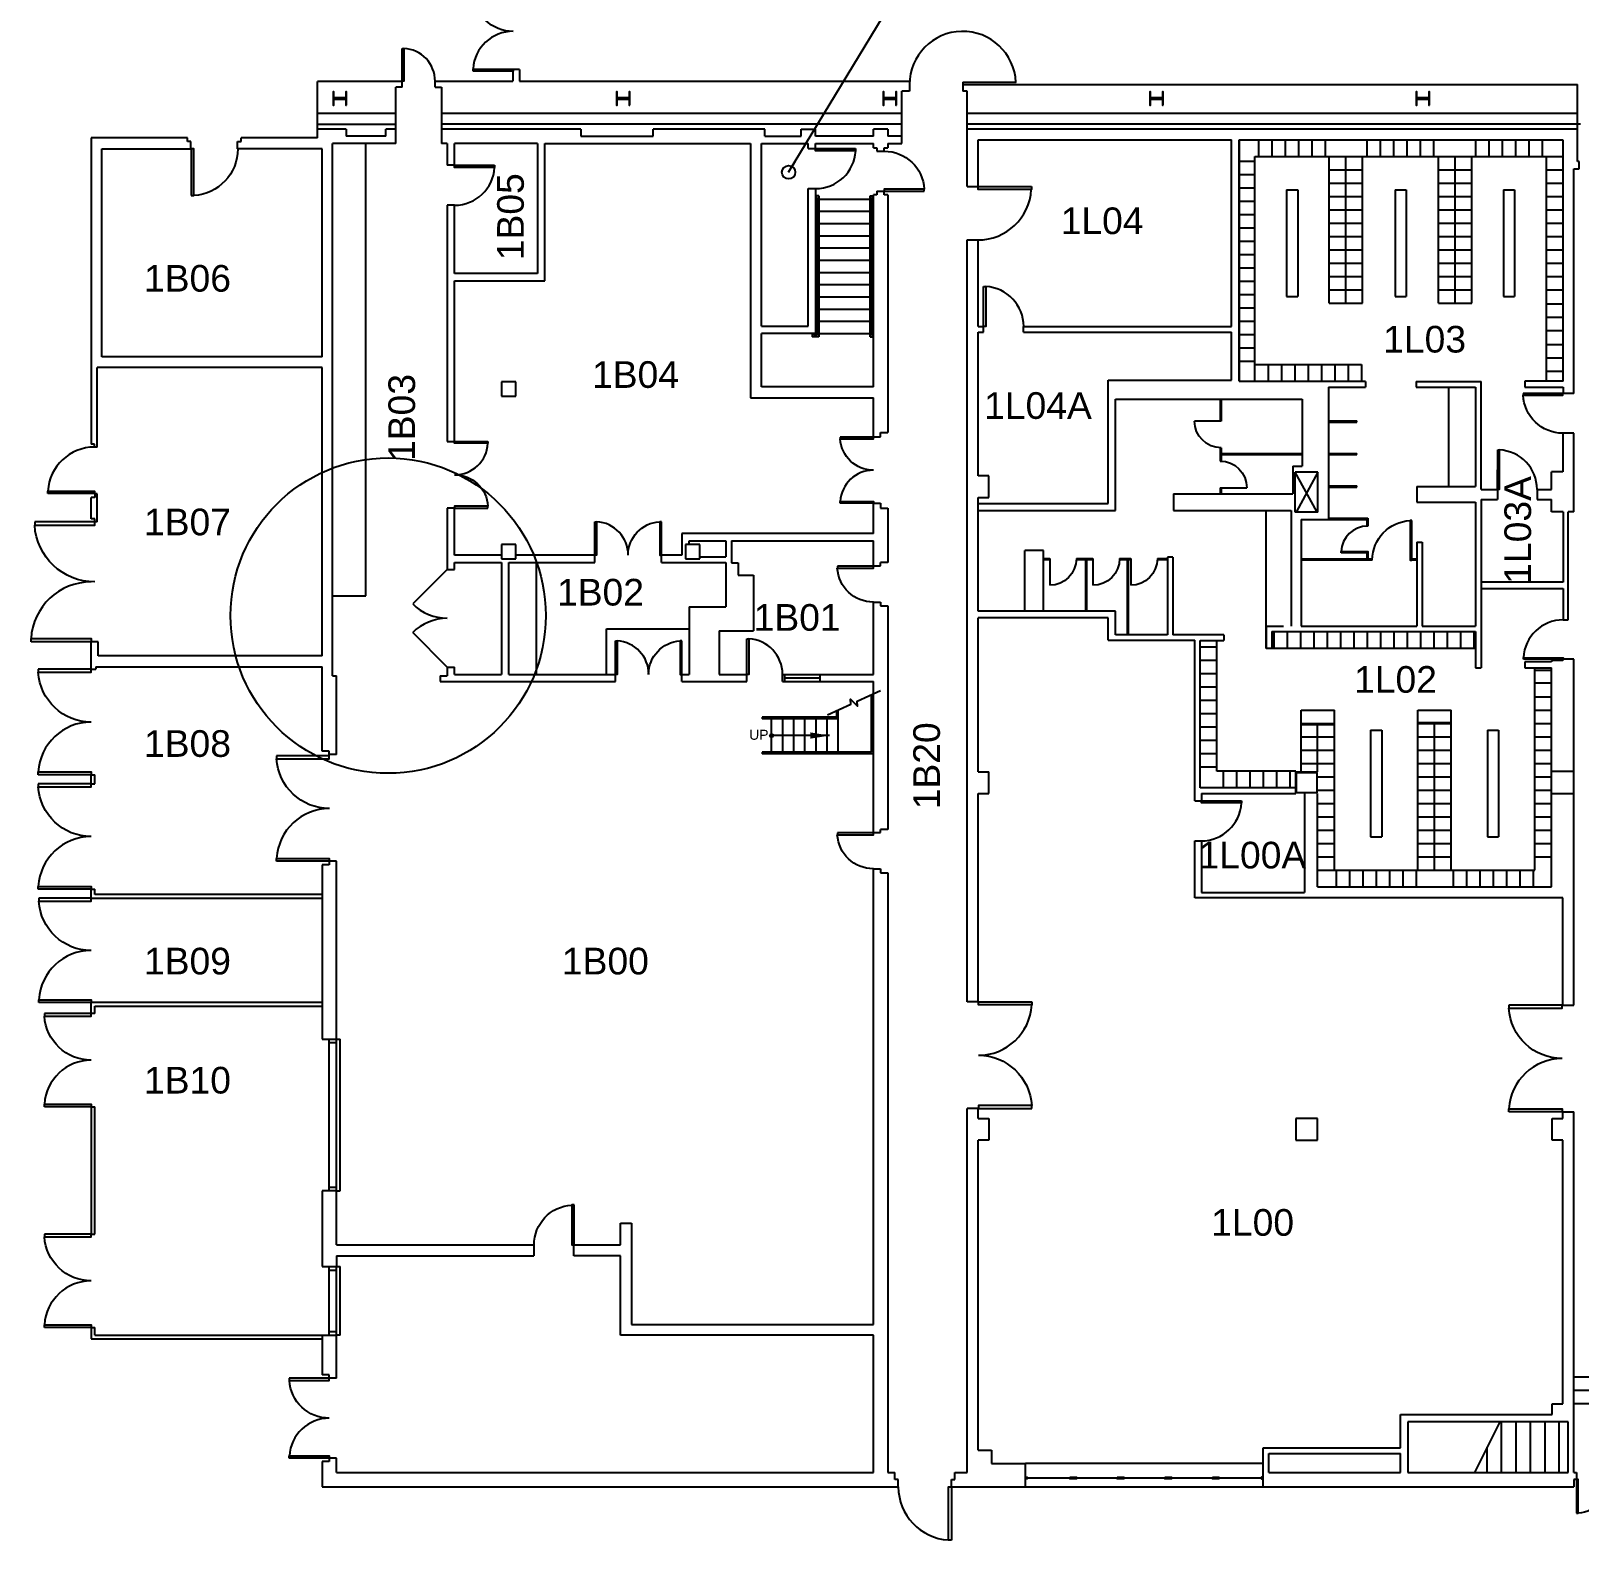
# Model space of a CAD drawing. Header units: inches. Extents: x 283 to 7662, y 1515 to 4754.
# Drawn here: x 283 to 1677, y 1515 to 2873 of the extents above; entities that cross this region are included whole.
import ezdxf

# ---------------------------------------------------------------- set-up
doc = ezdxf.new("R2010")
doc.units = ezdxf.units.IN
doc.header["$LTSCALE"] = 150
doc.header["$MEASUREMENT"] = 0
doc.layers.get('0').update_dxf_attribs({"linetype": 'CONTINUOUS'})
doc.layers.get('DEFPOINTS').update_dxf_attribs({"color": 31, "linetype": 'CONTINUOUS'})
for name, color, linetype in [('A-ANNO-TEXT', 4, 'CONTINUOUS'), ('A-ANNO-TEXT-STAIR', 4, 'CONTINUOUS'), ('A-COLS', 5, 'CONTINUOUS'), ('A-DOOR', 2, 'CONTINUOUS'), ('A-FLOR-CASE', 3, 'CONTINUOUS'), ('A-FLOR-HRAL', 1, 'CONTINUOUS'), ('A-FLOR-STRS', 2, 'CONTINUOUS'), ('A-FLOR-TPTN', 1, 'CONTINUOUS'), ('A-GLAZ', 2, 'CONTINUOUS'), ('A-GLAZ-SILL', 1, 'CONTINUOUS'), ('A-WALL-FULL', 6, 'CONTINUOUS')]:
    doc.layers.add(name, color=color, linetype=linetype)
doc.styles.add('ARIAL', font='arial.ttf')
doc.styles.add('AT', font='ARCHTITL.shx', dxfattribs={"width": 0.9})
doc.styles.get("Standard").update_dxf_attribs({"font": 'SIMPLEX.shx', "height": 9})
doc.dimstyles.new('DIM-96', dxfattribs={"dimscale": 96, "dimtxt": 0.18, "dimasz": 0.18, "dimexe": 0.18, "dimexo": 0.0625, "dimgap": 0.09, "dimtad": 0, "dimtih": 1, "dimtoh": 1, "dimdec": 4, "dimzin": 0, "dimdsep": 46, "dimlunit": 4, "dimtxsty": 'Standard', "dimcen": 0.09, "dimadec": 0, "dimazin": 0, "dimtfac": 1, "dimtdec": 4, "dimtofl": 0, "dimtmove": 2, "dimatfit": 3, "dimfxl": 1, "dimtolj": 1, "dimtzin": 0, "dimarcsym": 0})
doc.dimstyles.new('DIM1-4', dxfattribs={"dimscale": 48, "dimtxt": 0.09375, "dimasz": 0.125, "dimexe": 0.125, "dimexo": 0.09375, "dimgap": 0, "dimtad": 1, "dimdec": 6, "dimzin": 7, "dimdsep": 46, "dimlunit": 4, "dimtxsty": 'AT', "dimblk": 'TICK', "dimblk1": 'ARROW', "dimblk2": 'ARROW', "dimsah": 1, "dimcen": 2.25, "dimdle": 1.5, "dimadec": 0, "dimazin": 0, "dimtfac": 1, "dimtdec": 6, "dimtix": 1, "dimtofl": 0, "dimtmove": 2, "dimatfit": 3, "dimldrblk": 'ARROW', "dimfxl": 1, "dimtolj": 1, "dimtzin": 3, "dimarcsym": 0})

# ---------------------------------------------------------------- blocks, each defined once
blk = doc.blocks.new('dr-48')
blk.add_lwpolyline([(0, 48), (2.7, 48), (2.7, 0), (0, 0)], close=True)
blk.add_arc((-0.1, -0.1), 48.1, 0.0689, 86.658)
blk = doc.blocks.new('dr-54')
blk.add_lwpolyline([(0, 54), (3, 54), (3, 0), (0, 0)], close=True)
blk.add_arc((-0.2, -0.1), 54.2, 0.0689, 86.658)
blk = doc.blocks.new('dr-30')
blk.add_lwpolyline([(0, 30.1), (1.6, 30.1), (1.6, 0), (0, 0)], close=True)
blk.add_arc((-0.1, 0), 30.2, 0.0689, 86.658)
blk = doc.blocks.new('dr-32')
blk.add_lwpolyline([(0, 32), (1.8, 32), (1.8, 0), (0, 0)], close=True)
blk.add_arc((-0.1, 0), 32.1, 0.0689, 86.658)
blk = doc.blocks.new('dr-36')
blk.add_lwpolyline([(0, 36.1), (2, 36.1), (2, 0), (0, 0)], close=True)
blk.add_arc((-0.1, 0), 36.2, 0.0689, 86.658)
blk = doc.blocks.new('48-dr')
blk.add_lwpolyline([(0, 48), (2, 48), (2, 0), (0, 0)], close=True)
blk.add_arc((-0.1, 0), 48.1, 0.0423, 87.521)
blk = doc.blocks.new('ARROW')
for p, q in [((0, 0), (-0.75, 0.13)), ((-0.75, 0.13), (-0.75, -0.13)), ((0, 0), (-0.75, 0.06)), ((0, 0), (-1.28, 0)), ((0, 0), (-0.75, -0.13)), ((0, 0), (-0.75, -0.06))]:
    blk.add_line(p, q)
blk = doc.blocks.new('TICK')
for p, q in [((0.99, 0), (-0.99, 0)), ((-0.22, -0.22), (0.22, 0.22))]:
    blk.add_line(p, q)

msp = doc.modelspace()

# ---------------------------------------------------------------- linework, layer by layer
at = {"layer": 'A-ANNO-TEXT'}
msp.add_lwpolyline([(1000.5, 2257.7), (1021.6, 2267.5), (1021.2, 2271.9), (1027.4, 2265.6), (1027.1, 2270), (1048.2, 2279.7)], dxfattribs=at)
msp.add_circle((950.2, 2239.2), 1.5, dxfattribs=at)
at = {"layer": 'A-COLS'}
for p, q in [((720, 2557.5), (707, 2557.5)), ((707, 2557.5), (707, 2544.5)), ((720, 2544.5), (720, 2557.5)), ((707, 2544.5), (720, 2544.5)), ((707, 2411.2), (707, 2398.2)), ((720, 2411.2), (707, 2411.2)), ((720, 2398.2), (720, 2411.2)), ((885.7, 2411.2), (872.7, 2411.2)), ((872.7, 2411.2), (872.7, 2398.2)), ((885.7, 2398.2), (885.7, 2411.2)), ((707, 2398.2), (720, 2398.2)), ((872.7, 2398.2), (885.7, 2398.2)), ((1422.2, 2187), (1422.2, 2206.5)), ((1422.2, 2206.5), (1441.7, 2206.5)), ((1422.7, 2187.5), (1422.7, 2206)), ((1422.7, 2206), (1441.2, 2206)), ((1441.2, 2187.5), (1441.2, 2206)), ((1441.2, 2187.5), (1422.7, 2187.5)), ((1441.5, 1894.5), (1422, 1894.5)), ((1422, 1894.5), (1422, 1875)), ((1441.5, 1875), (1441.5, 1894.5)), ((1422, 1875), (1441.5, 1875))]:
    msp.add_line(p, q, dxfattribs=at)
for points in [[(567.5, 2806.5), (567.5, 2818.5), (566.9, 2818.5), (566.9, 2813.4, -0.414214), (566.6, 2813.1), (556.4, 2813.1, -0.414214), (556.1, 2813.4), (556.1, 2818.5), (555.5, 2818.5), (555.5, 2806.5), (556.1, 2806.5), (556.1, 2811.6, -0.414214), (556.4, 2811.9), (566.6, 2811.9, -0.414214), (566.9, 2811.6), (566.9, 2806.5)], [(822.5, 2806.5), (822.5, 2818.5), (821.9, 2818.5), (821.9, 2813.4, -0.414214), (821.6, 2813.1), (811.4, 2813.1, -0.414214), (811.1, 2813.4), (811.1, 2818.5), (810.5, 2818.5), (810.5, 2806.5), (811.1, 2806.5), (811.1, 2811.6, -0.414214), (811.4, 2811.9), (821.6, 2811.9, -0.414214), (821.9, 2811.6), (821.9, 2806.5)], [(1062.5, 2806.5), (1062.5, 2818.5), (1061.9, 2818.5), (1061.9, 2813.4, -0.414214), (1061.6, 2813.1), (1051.4, 2813.1, -0.414214), (1051.1, 2813.4), (1051.1, 2818.5), (1050.5, 2818.5), (1050.5, 2806.5), (1051.1, 2806.5), (1051.1, 2811.6, -0.414214), (1051.4, 2811.9), (1061.6, 2811.9, -0.414214), (1061.9, 2811.6), (1061.9, 2806.5)], [(1302.5, 2806.5), (1302.5, 2818.5), (1301.9, 2818.5), (1301.9, 2813.4, -0.414214), (1301.6, 2813.1), (1291.4, 2813.1, -0.414214), (1291.1, 2813.4), (1291.1, 2818.5), (1290.5, 2818.5), (1290.5, 2806.5), (1291.1, 2806.5), (1291.1, 2811.6, -0.414214), (1291.4, 2811.9), (1301.6, 2811.9, -0.414214), (1301.9, 2811.6), (1301.9, 2806.5)], [(1542.5, 2806.5), (1542.5, 2818.5), (1541.9, 2818.5), (1541.9, 2813.4, -0.414214), (1541.6, 2813.1), (1531.4, 2813.1, -0.414214), (1531.1, 2813.4), (1531.1, 2818.5), (1530.5, 2818.5), (1530.5, 2806.5), (1531.1, 2806.5), (1531.1, 2811.6, -0.414214), (1531.4, 2811.9), (1541.6, 2811.9, -0.414214), (1541.9, 2811.6), (1541.9, 2806.5)]]:
    msp.add_lwpolyline(points, format="xyb", close=True, dxfattribs=at)
at = {"layer": 'A-DOOR'}
for p, q in [((1122.4, 2827.1), (1170.2, 2827.1)), ((658.2, 2388.7), (627.1, 2357.6)), ((658.2, 2300.8), (627.1, 2331.9))]:
    msp.add_line(p, q, dxfattribs=at)
for centre, radius, start, end in [((1122.2, 2825.1), 47.9, 2.3891, 180), ((658.2, 2388.9), 44.1, 225.1663, 270.0689), ((658.2, 2300.6), 44.1, 89.9311, 134.8337)]:
    msp.add_arc(centre, radius, start, end, dxfattribs=at)
at = {"layer": 'A-FLOR-CASE'}
for p, q in [((1371.1, 2775.3), (1371.1, 2558)), ((1371.1, 2775.3), (1662.5, 2775.2)), ((1388.8, 2760.2), (1388.8, 2775.2)), ((1400.8, 2760.2), (1400.8, 2775.2)), ((1412.8, 2760.2), (1412.8, 2775.2)), ((1424.8, 2760.2), (1424.8, 2775.2)), ((1436.8, 2760.2), (1436.8, 2775.2)), ((1448.8, 2760.2), (1448.8, 2775.2)), ((1486.4, 2760.2), (1486.4, 2775.2)), ((1498.4, 2760.2), (1498.4, 2775.2)), ((1510.4, 2760.2), (1510.4, 2775.2)), ((1522.4, 2760.2), (1522.4, 2775.2)), ((1534.4, 2760.2), (1534.4, 2775.2)), ((1546.4, 2760.2), (1546.4, 2775.2)), ((1584, 2760.2), (1584, 2775.2)), ((1596, 2760.2), (1596, 2775.2)), ((1608, 2760.2), (1608, 2775.2)), ((1620, 2760.2), (1620, 2775.2)), ((1632, 2760.2), (1632, 2775.2)), ((1644, 2760.2), (1644, 2775.2)), ((1662.5, 2775.2), (1662.5, 2558.1)), ((585, 2364.8), (585, 2772)), ((1385.2, 2558), (1385.2, 2760.2)), ((1385.2, 2760.2), (1662.5, 2760.2)), ((1452.2, 2628.2), (1452.2, 2760.2)), ((1467.2, 2628.2), (1467.2, 2760.2)), ((1482.2, 2628.2), (1482.2, 2760.2)), ((1550.5, 2628.2), (1550.5, 2760.2)), ((1565.5, 2628.2), (1565.5, 2760.2)), ((1580.5, 2628.2), (1580.5, 2760.2)), ((1647.5, 2760.2), (1647.5, 2558.3)), ((1371.1, 2756), (1385.2, 2756)), ((1452.2, 2748.2), (1482.2, 2748.2)), ((1550.5, 2748.2), (1580.5, 2748.2)), ((1647.5, 2748.2), (1662.5, 2748.2)), ((1371.1, 2744), (1385.2, 2744)), ((1371.1, 2732), (1385.2, 2732)), ((1452.2, 2736.2), (1482.2, 2736.2)), ((1550.5, 2736.2), (1580.5, 2736.2)), ((1647.5, 2736.2), (1662.5, 2736.2)), ((1371.1, 2720), (1385.2, 2720)), ((1452.2, 2724.2), (1482.2, 2724.2)), ((1550.5, 2724.2), (1580.5, 2724.2)), ((1647.5, 2724.2), (1662.5, 2724.2)), ((1371.1, 2708), (1385.2, 2708)), ((1452.2, 2712.2), (1482.2, 2712.2)), ((1550.5, 2712.2), (1580.5, 2712.2)), ((1647.5, 2712.2), (1662.5, 2712.2)), ((1371.1, 2696), (1385.2, 2696)), ((1452.2, 2700.2), (1482.2, 2700.2)), ((1550.5, 2700.2), (1580.5, 2700.2)), ((1647.5, 2700.2), (1662.5, 2700.2)), ((1371.1, 2684), (1385.2, 2684)), ((1452.2, 2688.2), (1482.2, 2688.2)), ((1452.2, 2676.2), (1482.2, 2676.2)), ((1550.5, 2688.2), (1580.5, 2688.2)), ((1550.5, 2676.2), (1580.5, 2676.2)), ((1647.5, 2688.2), (1662.5, 2688.2)), ((1647.5, 2676.2), (1662.5, 2676.2)), ((1371.1, 2672), (1385.2, 2672)), ((1452.2, 2664.2), (1482.2, 2664.2)), ((1550.5, 2664.2), (1580.5, 2664.2)), ((1647.5, 2664.2), (1662.5, 2664.2)), ((1371.1, 2660), (1385.2, 2660)), ((1371.1, 2648), (1385.2, 2648)), ((1452.2, 2652.2), (1482.2, 2652.2)), ((1550.5, 2652.2), (1580.5, 2652.2)), ((1647.5, 2652.2), (1662.5, 2652.2)), ((1371.1, 2636), (1385.2, 2636)), ((1452.2, 2640.2), (1482.2, 2640.2)), ((1550.5, 2640.2), (1580.5, 2640.2)), ((1647.5, 2640.2), (1662.5, 2640.2)), ((1371.1, 2624), (1385.2, 2624)), ((1452.2, 2628.2), (1482.2, 2628.2)), ((1550.5, 2628.2), (1580.5, 2628.2)), ((1647.5, 2627.8), (1662.5, 2627.8)), ((1371.1, 2612), (1385.2, 2612)), ((1647.5, 2615.8), (1662.5, 2615.8)), ((1371.1, 2600), (1385.2, 2600)), ((1647.5, 2603.8), (1662.5, 2603.8)), ((1371.1, 2588), (1385.2, 2588)), ((1647.5, 2591.2), (1662.5, 2591.2)), ((1647.5, 2579.2), (1662.5, 2579.2)), ((1371.1, 2576), (1385.2, 2576)), ((1385.2, 2573), (1481.2, 2573)), ((1397.2, 2573), (1397.2, 2558)), ((1409.2, 2573), (1409.2, 2558)), ((1421.2, 2573), (1421.2, 2558)), ((1433.2, 2573), (1433.2, 2558)), ((1445.2, 2573), (1445.2, 2558)), ((1457.2, 2573), (1457.2, 2558)), ((1469.2, 2573), (1469.2, 2558)), ((1481.2, 2573), (1481.2, 2558)), ((1647.5, 2567.2), (1662.5, 2567.2)), ((1371.1, 2558), (1481.2, 2558)), ((1559.9, 2463.2), (1559.9, 2552.6)), ((1662.5, 2558.1), (1647.5, 2558.1)), ((738.5, 2294.2), (738.5, 2395)), ((555, 2364.8), (585, 2364.8)), ((1402.6, 2317.7), (1402.6, 2332.7)), ((1414.6, 2317.7), (1414.6, 2332.7)), ((1426.6, 2317.7), (1426.6, 2332.7)), ((1438.6, 2317.7), (1438.6, 2332.7)), ((1450.6, 2317.7), (1450.6, 2332.7)), ((1462.6, 2317.7), (1462.6, 2332.7)), ((1474.6, 2317.7), (1474.6, 2332.7)), ((1486.6, 2317.7), (1486.6, 2332.7)), ((1498.6, 2317.7), (1498.6, 2332.7)), ((1510.6, 2317.7), (1510.6, 2332.7)), ((1522.6, 2317.7), (1522.6, 2332.7)), ((1534.6, 2317.7), (1534.6, 2332.7)), ((1546.6, 2317.7), (1546.6, 2332.7)), ((1558.6, 2317.7), (1558.6, 2332.7)), ((1570.6, 2317.7), (1570.6, 2332.7)), ((1582.6, 2317.7), (1582.6, 2332.7)), ((1336, 2319), (1351, 2319)), ((1351, 2207), (1351, 2324.8)), ((1400.4, 2317.7), (1583.9, 2317.7)), ((1336, 2307), (1351, 2307)), ((1637.2, 2118), (1637.2, 2300.1)), ((1336, 2295), (1351, 2295)), ((1637.2, 2298), (1652.2, 2298)), ((1637.2, 2286.5), (1652.2, 2286.5)), ((1336, 2283), (1351, 2283)), ((1637.2, 2274), (1652.2, 2274)), ((1336, 2271), (1351, 2271)), ((1336, 2259), (1351, 2259)), ((1637.2, 2262), (1652.2, 2262)), ((1336, 2247), (1351, 2247)), ((1426.8, 2206.5), (1426.8, 2250)), ((1426.8, 2249), (1456.8, 2249)), ((1441.7, 2206.5), (1441.7, 2250)), ((1456.8, 2118), (1456.8, 2250)), ((1532, 2118), (1532, 2251)), ((1532, 2250), (1562, 2250)), ((1547, 2118), (1547, 2250)), ((1562, 2118), (1562, 2251)), ((1637.2, 2250), (1652.2, 2250)), ((1336, 2235), (1351, 2235)), ((1426.8, 2238), (1456.8, 2238)), ((1532, 2238), (1562, 2238)), ((1637.2, 2238), (1652.2, 2238)), ((1336, 2223), (1351, 2223)), ((1426.8, 2226), (1456.8, 2226)), ((1532, 2226), (1562, 2226)), ((1637.2, 2226), (1652.2, 2226)), ((1336, 2211), (1351, 2211)), ((1422.2, 2207), (1351, 2207)), ((1356.6, 2207), (1356.6, 2192)), ((1368.6, 2207), (1368.6, 2192)), ((1380.6, 2207), (1380.6, 2192)), ((1392.6, 2207), (1392.6, 2192)), ((1404.6, 2207), (1404.6, 2192)), ((1416.6, 2207), (1416.6, 2192)), ((1426.8, 2214), (1456.8, 2214)), ((1441.7, 2202), (1456.8, 2202)), ((1532, 2214), (1562, 2214)), ((1532, 2202), (1562, 2202)), ((1637.2, 2214), (1652.2, 2214)), ((1637.2, 2202), (1652.2, 2202)), ((1441.7, 2190), (1456.8, 2190)), ((1532, 2190), (1562, 2190)), ((1637.2, 2190), (1652.2, 2190)), ((1441.7, 2178), (1456.8, 2178)), ((1532, 2178), (1562, 2178)), ((1637.2, 2178), (1652.2, 2178)), ((1441.7, 2166), (1456.8, 2166)), ((1532, 2166), (1562, 2166)), ((1637.2, 2166), (1652.2, 2166)), ((1441.7, 2154), (1456.8, 2154)), ((1532, 2154), (1562, 2154)), ((1637.2, 2154), (1652.2, 2154)), ((1441.7, 2142), (1456.8, 2142)), ((1532, 2142), (1562, 2142)), ((1637.2, 2142), (1652.2, 2142)), ((1441.7, 2130), (1456.8, 2130)), ((1532, 2130), (1562, 2130)), ((1637.2, 2130), (1652.2, 2130)), ((1441.7, 2118), (1637.2, 2118)), ((1458.4, 2118), (1458.4, 2103)), ((1470.4, 2118), (1470.4, 2103)), ((1482.4, 2118), (1482.4, 2103)), ((1494.4, 2118), (1494.4, 2103)), ((1506.4, 2118), (1506.4, 2103)), ((1518.4, 2118), (1518.4, 2103)), ((1530.4, 2118), (1530.4, 2103)), ((1563.6, 2118), (1563.6, 2103)), ((1575.6, 2118), (1575.6, 2103)), ((1587.6, 2118), (1587.6, 2103)), ((1599.6, 2118), (1599.6, 2103)), ((1611.6, 2118), (1611.6, 2103)), ((1623.6, 2118), (1623.6, 2103)), ((1635.6, 2118), (1635.6, 2103))]:
    msp.add_line(p, q, dxfattribs=at)
at = {"layer": 'A-FLOR-HRAL'}
for p, q in [((1038.8, 2598), (1038.8, 2725)), ((1038.8, 2725), (1041.8, 2725)), ((1040.2, 2599.5), (1040.2, 2723.5)), ((1040.2, 2723.5), (1041.8, 2723.5)), ((1038.8, 2598), (1041.8, 2598)), ((1040.2, 2599.5), (1041.8, 2599.5)), ((1040.2, 2224.2), (1040.2, 2276.1)), ((1041.8, 2222.8), (1041.8, 2276.8)), ((1008.8, 2255.8), (1008.8, 2261.5)), ((1010.2, 2254.2), (1010.2, 2262.2)), ((1008.8, 2255.8), (941.8, 2255.8)), ((941.8, 2255.8), (941.8, 2254.2)), ((1010.2, 2254.2), (941.8, 2254.2)), ((1040.2, 2224.2), (941.8, 2224.2)), ((941.8, 2224.2), (941.8, 2222.8)), ((1041.8, 2222.8), (941.8, 2222.8))]:
    msp.add_line(p, q, dxfattribs=at)
at = {"layer": 'A-FLOR-STRS'}
for p, q in [((983.2, 2607.5), (983.2, 2731.5)), ((983.2, 2731.5), (989.7, 2731.5)), ((989.7, 2731.5), (989.7, 2601)), ((992.8, 2725), (989.7, 2725)), ((991.2, 2723.5), (989.7, 2723.5)), ((989.7, 2722), (991.2, 2722)), ((991.2, 2723.5), (991.2, 2599.5)), ((992.8, 2725), (992.8, 2598)), ((992.8, 2722), (1038.8, 2722)), ((1040.2, 2722), (1041.8, 2722)), ((989.7, 2711), (991.2, 2711)), ((992.8, 2711), (1038.8, 2711)), ((1040.2, 2711), (1041.8, 2711)), ((989.7, 2700), (991.2, 2700)), ((992.8, 2700), (1038.8, 2700)), ((1040.2, 2700), (1041.8, 2700)), ((989.7, 2689), (991.2, 2689)), ((989.7, 2678), (991.2, 2678)), ((992.8, 2689), (1038.8, 2689)), ((992.8, 2678), (1038.8, 2678)), ((1040.2, 2689), (1041.8, 2689)), ((1040.2, 2678), (1041.8, 2678)), ((989.7, 2667), (991.2, 2667)), ((992.8, 2667), (1038.8, 2667)), ((1040.2, 2667), (1041.8, 2667)), ((989.7, 2656), (991.2, 2656)), ((992.8, 2656), (1038.8, 2656)), ((1040.2, 2656), (1041.8, 2656)), ((989.7, 2645), (991.2, 2645)), ((989.7, 2634), (991.2, 2634)), ((992.8, 2645), (1038.8, 2645)), ((992.8, 2634), (1038.8, 2634)), ((1040.2, 2645), (1041.8, 2645)), ((1040.2, 2634), (1041.8, 2634)), ((989.7, 2623), (991.2, 2623)), ((992.8, 2623), (1038.8, 2623)), ((1040.2, 2623), (1041.8, 2623)), ((941, 2607.5), (983.2, 2607.5)), ((989.7, 2612), (991.2, 2612)), ((992.8, 2612), (1038.8, 2612)), ((1040.2, 2612), (1041.8, 2612)), ((989.7, 2601), (941, 2601)), ((986.8, 2601), (986.8, 2598)), ((992.8, 2598), (986.8, 2598)), ((988.2, 2601), (988.2, 2599.5)), ((991.2, 2599.5), (988.2, 2599.5)), ((989.7, 2601), (991.2, 2601)), ((992.8, 2601), (1038.8, 2601)), ((1040.2, 2601), (1041.8, 2601)), ((801.5, 2335.2), (876, 2335.2)), ((801.5, 2294.2), (801.5, 2335.2)), ((950.2, 2224.2), (950.2, 2254.2)), ((960.2, 2224.2), (960.2, 2254.2)), ((970.2, 2224.2), (970.2, 2254.2)), ((980.2, 2224.2), (980.2, 2254.2)), ((990.2, 2224.2), (990.2, 2254.2)), ((1000.2, 2224.2), (1000.2, 2254.2)), ((1010.2, 2224.2), (1010.2, 2254.2)), ((1672.2, 1662), (1744.2, 1662)), ((1672.2, 1650), (1744.2, 1650)), ((1672.2, 1638), (1744.2, 1638)), ((1605.6, 1621.5), (1582.9, 1576)), ((1607.2, 1576), (1607.2, 1621.5)), ((1620.2, 1621.5), (1620.2, 1576)), ((1633.2, 1576), (1633.2, 1621.5)), ((1646.2, 1621.5), (1646.2, 1576)), ((1659.2, 1576), (1659.2, 1621.5)), ((1594.2, 1576), (1594.2, 1598.8))]:
    msp.add_line(p, q, dxfattribs=at)
at = {"layer": 'A-FLOR-TPTN'}
for p, q in [((1353.9, 2541.8), (1353.9, 2522.2)), ((1354.9, 2541.8), (1354.9, 2522.2)), ((1354.9, 2522.2), (1330.9, 2522.2)), ((1451.4, 2522.3), (1476.9, 2522.3)), ((1451.4, 2521.3), (1476.9, 2521.3)), ((1476.9, 2521.3), (1476.9, 2522.3)), ((1353.9, 2498.2), (1353.9, 2486.2)), ((1354.9, 2498.2), (1354.9, 2492.7)), ((1427.7, 2492.7), (1354.9, 2492.7)), ((1427.7, 2491.7), (1354.9, 2491.7)), ((1354.9, 2491.7), (1354.9, 2486.2)), ((1451.4, 2493.1), (1476.9, 2493.1)), ((1451.4, 2492.1), (1476.9, 2492.1)), ((1476.9, 2492.1), (1476.9, 2493.1)), ((1311.9, 2456.7), (1419.4, 2456.7)), ((1311.9, 2456.7), (1311.9, 2441.7)), ((1353.9, 2462.2), (1353.9, 2456.7)), ((1353.9, 2462.2), (1377.9, 2462.2)), ((1354.9, 2462.2), (1354.9, 2456.7)), ((1451.4, 2463.8), (1476.9, 2463.8)), ((1451.4, 2462.8), (1476.9, 2462.8)), ((1476.9, 2462.8), (1476.9, 2463.8)), ((1311.9, 2441.7), (1417.9, 2441.7)), ((1395.4, 2317.6), (1395.4, 2441.7)), ((1451.4, 2434.7), (1486.9, 2434.7)), ((1451.4, 2433.7), (1485.9, 2433.7)), ((1485.9, 2433.7), (1485.9, 2427.7)), ((1486.9, 2434.7), (1486.9, 2427.7)), ((1178, 2351), (1178, 2405.8)), ((1195, 2405.8), (1178, 2405.8)), ((1195, 2351), (1195, 2405.8)), ((1195, 2398.5), (1200.5, 2398.5)), ((1195, 2397.5), (1200.5, 2397.5)), ((1200.5, 2398.5), (1200.5, 2374.5)), ((1224.5, 2398.5), (1239.4, 2398.5)), ((1224.5, 2397.5), (1232.9, 2397.5)), ((1232.9, 2351), (1232.9, 2397.5)), ((1233.9, 2351), (1233.9, 2397.5)), ((1233.9, 2397.5), (1239.4, 2397.5)), ((1239.4, 2398.5), (1239.4, 2374.5)), ((1263.4, 2398.5), (1273.4, 2398.5)), ((1263.4, 2397.5), (1270.4, 2397.5)), ((1270.4, 2329.8), (1270.4, 2397.5)), ((1271.4, 2329.8), (1271.4, 2397.5)), ((1271.4, 2397.5), (1273.4, 2397.5)), ((1273.4, 2398.5), (1273.4, 2374.5)), ((1297.4, 2398.5), (1306.4, 2398.5)), ((1297.4, 2397.5), (1306.4, 2397.5)), ((1426.9, 2398.2), (1490.9, 2398.2)), ((1426.9, 2397.2), (1490.9, 2397.2)), ((1485.9, 2403.7), (1485.9, 2398.2)), ((1486.9, 2403.7), (1486.9, 2398.2)), ((1526.4, 2398.2), (1530.9, 2398.2)), ((1526.4, 2397.2), (1530.9, 2397.2))]:
    msp.add_line(p, q, dxfattribs=at)
at = {"layer": 'A-FLOR-TPTN', "extrusion": (0, 0, -1)}
for centre, major_axis in [((1354.9, 2522.2), (-17, -17)), ((1353.9, 2462.2), (17, 17)), ((1200.5, 2398.5), (17, -17)), ((1239.4, 2398.5), (17, -17)), ((1273.4, 2398.5), (17, -17))]:
    msp.add_ellipse(centre, major_axis=major_axis, ratio=1, start_param=5.497787, end_param=7.068583, dxfattribs=at)
at = {"layer": 'A-GLAZ'}
for p, q in [((962, 2291), (994, 2291)), ((1180.2, 1571), (1218.5, 1571)), ((1224.5, 1571), (1261.3, 1571)), ((1267.3, 1571), (1304.1, 1571)), ((1310.1, 1571), (1346.9, 1571)), ((1352.9, 1571), (1391.2, 1571))]:
    msp.add_line(p, q, dxfattribs=at)
for points in [[(1178.7, 1571.8), (1180.2, 1571.8), (1180.2, 1570.3), (1178.7, 1570.3)], [(1218.5, 1571.8), (1224.5, 1571.8), (1224.5, 1570.3), (1218.5, 1570.3)], [(1261.3, 1571.8), (1267.3, 1571.8), (1267.3, 1570.3), (1261.3, 1570.3)], [(1304.1, 1571.8), (1310.1, 1571.8), (1310.1, 1570.3), (1304.1, 1570.3)], [(1346.9, 1571.8), (1352.9, 1571.8), (1352.9, 1570.3), (1346.9, 1570.3)], [(1392.7, 1571.8), (1391.2, 1571.8), (1391.2, 1570.3), (1392.7, 1570.3)]]:
    msp.add_lwpolyline(points, close=True, dxfattribs=at)
at = {"layer": 'A-GLAZ-SILL'}
for p, q in [((962, 2294.2), (994, 2294.2)), ((962, 2287.8), (994, 2287.8)), ((552, 1829.5), (552, 1966)), ((558.5, 1829.5), (558.5, 1966)), ((561.8, 1829.5), (561.8, 1966)), ((552, 1962.8), (558.5, 1962.8)), ((552, 1832.8), (558.5, 1832.8)), ((558.5, 1829.5), (561.8, 1829.5)), ((552, 1699.5), (552, 1761.2)), ((552, 1758), (558.5, 1758)), ((558.5, 1699.5), (558.5, 1761.2)), ((558.5, 1761.2), (561.8, 1761.2)), ((561.8, 1699.5), (561.8, 1761.2)), ((552, 1702.8), (558.5, 1702.8)), ((561.8, 1699.5), (558.5, 1699.5)), ((1392.7, 1584), (1178.7, 1584)), ((1178.7, 1563), (1392.7, 1563))]:
    msp.add_line(p, q, dxfattribs=at)
at = {"layer": 'A-WALL-FULL'}
for p, q in [((723.1, 2838.7), (717.1, 2838.7)), ((717.2, 2838.7), (717.2, 2828)), ((723.2, 2838.7), (723.2, 2828)), ((541.5, 2828), (617.6, 2828)), ((541.5, 2777), (541.5, 2827.9)), ((611.8, 2772), (611.8, 2822.7)), ((617.6, 2822.7), (611.8, 2822.7)), ((617.6, 2822.7), (617.6, 2828.4)), ((647.2, 2828), (717.2, 2828)), ((647.2, 2822.7), (647.2, 2828)), ((647.2, 2822.7), (653, 2822.7)), ((653, 2822.7), (653, 2772)), ((723.2, 2828), (1074.3, 2828)), ((1067.5, 2772), (1067.5, 2819.1)), ((1074.3, 2819.1), (1067.5, 2819.1)), ((1074.3, 2825.1), (1074.3, 2819.1)), ((1122.4, 2827.1), (1122.4, 2819.1)), ((1122.4, 2825), (1675.5, 2825)), ((1126.2, 2819.1), (1122.4, 2819.1)), ((1126.2, 2733.2), (1126.2, 2819.1)), ((1675.5, 2755.8), (1675.5, 2825)), ((611.8, 2799), (541.5, 2799)), ((541.5, 2789.5), (611.8, 2789.5)), ((1067.5, 2799), (653, 2799)), ((1067.5, 2789.5), (653, 2789.5)), ((1678.3, 2789.5), (1126.2, 2789.5)), ((1675.5, 2799), (1126.2, 2799)), ((337.5, 2777), (337.5, 2501.5)), ((424.3, 2777), (337.5, 2777)), ((424.3, 2773.8), (424.3, 2777)), ((427.5, 2773.8), (424.3, 2773.8)), ((427.5, 2767.3), (427.5, 2773.8)), ((469.5, 2767.3), (469.5, 2773.8)), ((469.5, 2773.8), (472.8, 2773.8)), ((472.8, 2773.8), (472.8, 2777)), ((541.5, 2777), (472.8, 2777)), ((567.2, 2785), (541.5, 2785)), ((567.2, 2785), (567.2, 2778.5)), ((603, 2778.5), (567.2, 2778.5)), ((611.8, 2785), (603, 2785)), ((603, 2778.5), (603, 2785)), ((778.5, 2785), (653, 2785)), ((778.5, 2785), (778.5, 2778.5)), ((778.5, 2778.5), (843.5, 2778.5)), ((944.2, 2785), (843.5, 2785)), ((843.5, 2778.5), (843.5, 2785)), ((944.2, 2778.5), (944.2, 2785)), ((944.2, 2778.5), (976.8, 2778.5)), ((976.8, 2778.5), (976.8, 2785)), ((976.8, 2785), (989.7, 2785)), ((989.7, 2778.5), (989.7, 2785)), ((1041.8, 2778.5), (989.7, 2778.5)), ((1054.8, 2785), (1041.8, 2785)), ((1041.8, 2778.5), (1041.8, 2785)), ((1054.8, 2785), (1054.8, 2778.5)), ((1067.5, 2778.5), (1054.8, 2778.5)), ((1675.5, 2785), (1126.2, 2785)), ((1136, 2775.2), (1364.2, 2775.2)), ((1136, 2733.2), (1136, 2775.2)), ((1364.2, 2607.2), (1364.2, 2775.2)), ((1371.1, 2558), (1371.1, 2775.3)), ((1371.1, 2775.2), (1662.5, 2775.2)), ((1662.7, 2558.1), (1662.7, 2775.2)), ((347.3, 2767.3), (427.5, 2767.3)), ((347.3, 2580.1), (347.3, 2767.3)), ((545.5, 2767.3), (469.5, 2767.3)), ((545.5, 2580.1), (545.5, 2767.3)), ((611.8, 2772), (555, 2772)), ((555, 2292.8), (555, 2772)), ((658.2, 2772), (653, 2772)), ((658.2, 2772), (658.2, 2752.5)), ((664.7, 2752.5), (664.7, 2772)), ((739.5, 2772), (664.7, 2772)), ((739.5, 2772), (739.5, 2655)), ((746, 2772), (931.2, 2772)), ((746, 2648.5), (746, 2772)), ((931.2, 2772), (931.2, 2543.2)), ((941, 2772), (983.2, 2772)), ((941, 2607.5), (941, 2772)), ((983.2, 2767.5), (983.2, 2772)), ((983.2, 2767.5), (989.7, 2767.5)), ((989.7, 2772), (1041.8, 2772)), ((989.7, 2767.5), (989.7, 2772)), ((1041.8, 2768.2), (1041.8, 2772)), ((1041.8, 2768.2), (1045, 2768.2)), ((1045, 2768.2), (1045, 2765)), ((1045, 2765), (1051.5, 2765)), ((1051.5, 2765), (1051.5, 2768.2)), ((1051.5, 2768.2), (1054.8, 2768.2)), ((1054.8, 2772), (1054.8, 2768.2)), ((1054.8, 2772), (1067.5, 2772)), ((664.7, 2752.5), (658.2, 2752.5)), ((1672.2, 2749.2), (1677, 2749.2)), ((1672.2, 2547.1), (1672.2, 2749.2)), ((1677, 2755.8), (1675.5, 2755.8)), ((1677, 2749.2), (1677, 2755.8)), ((1126.2, 2733.2), (1136, 2733.2)), ((1045, 2725.8), (1041.8, 2725.8)), ((1041.8, 2553), (1041.8, 2725.8)), ((1045, 2729), (1045, 2725.8)), ((1045, 2729), (1051.5, 2729)), ((1051.5, 2725.8), (1051.5, 2729)), ((1054.8, 2725.8), (1051.5, 2725.8)), ((1054.8, 2725.8), (1054.8, 2512)), ((1413.8, 2730.2), (1423.8, 2730.2)), ((1413.8, 2730.2), (1413.8, 2634.2)), ((1423.8, 2730.2), (1423.8, 2634.2)), ((1511.4, 2730.2), (1511.4, 2634.2)), ((1511.4, 2730.2), (1521.4, 2730.2)), ((1521.4, 2730.2), (1521.4, 2634.2)), ((1609, 2730.2), (1619, 2730.2)), ((1609, 2730.2), (1609, 2634.2)), ((1619, 2730.2), (1619, 2634.2)), ((664.7, 2716.5), (658.2, 2716.5)), ((658.2, 2716.5), (658.2, 2503.9)), ((664.7, 2655), (664.7, 2716.5)), ((1126.2, 1999.4), (1126.2, 2685.2)), ((1126.2, 2685.2), (1136, 2685.2)), ((1136, 2607.2), (1136, 2685.2)), ((739.5, 2655), (664.7, 2655)), ((664.7, 2648.5), (746, 2648.5)), ((664.7, 2503.9), (664.7, 2648.5)), ((1413.8, 2634.2), (1423.8, 2634.2)), ((1511.4, 2634.2), (1521.4, 2634.2)), ((1609, 2634.2), (1619, 2634.2)), ((1136, 2607.2), (1141, 2607.2)), ((1141, 2602.2), (1141, 2607.2)), ((1177, 2602.2), (1177, 2607.2)), ((1177, 2607.2), (1364.2, 2607.2)), ((941, 2553), (941, 2601)), ((1136, 2473), (1136, 2602.2)), ((1136, 2602.2), (1141, 2602.2)), ((1177, 2602.2), (1364.2, 2602.2)), ((1364.2, 2559), (1364.2, 2602.2)), ((545.5, 2580.1), (347.3, 2580.1)), ((343, 2498.7), (343, 2570.3)), ((545.5, 2570.3), (343, 2570.3)), ((545.5, 2310.8), (545.5, 2570.3)), ((1041.8, 2553), (941, 2553)), ((1253.1, 2559), (1364.2, 2559)), ((1253.1, 2448.1), (1253.1, 2559)), ((1371.1, 2558), (1484.8, 2558)), ((1451.4, 2552.8), (1484.9, 2552.8)), ((1451.4, 2552.8), (1451.4, 2433.7)), ((1484.9, 2557.8), (1484.9, 2552.8)), ((1530.4, 2557.8), (1588.9, 2557.8)), ((1530.4, 2557.8), (1530.4, 2552.8)), ((1530.4, 2552.8), (1583.9, 2552.8)), ((1583.9, 2552.8), (1583.9, 2463.2)), ((1588.9, 2460.6), (1588.9, 2557.8)), ((1662.7, 2558.1), (1628.2, 2558.1)), ((1628.2, 2558.1), (1628.2, 2552.6)), ((1628.2, 2552.6), (1662.7, 2552.6)), ((1662.7, 2552.6), (1662.7, 2547.1)), ((931.2, 2543.2), (1041.8, 2543.2)), ((1041.8, 2507.9), (1041.8, 2543.2)), ((1259.6, 2541.8), (1427.7, 2541.8)), ((1259.6, 2441.7), (1259.6, 2541.8)), ((1427.7, 2541.8), (1427.7, 2481.7)), ((1672.2, 2547.1), (1662.7, 2547.1)), ((1048.2, 2512), (1054.8, 2512)), ((1048.2, 2507.9), (1048.2, 2512)), ((1672.4, 2511.3), (1662.5, 2511.3)), ((1662.5, 2511.3), (1662.5, 2476.5)), ((1672.4, 2440.5), (1672.4, 2511.3)), ((340.7, 2501.5), (337.5, 2501.5)), ((340.7, 2498.7), (340.7, 2501.5)), ((343, 2498.7), (340.8, 2498.7)), ((658.1, 2503.9), (664.7, 2503.9)), ((1041.8, 2507.9), (1048.2, 2507.9)), ((1419.4, 2481.7), (1419.4, 2456.7)), ((1419.4, 2481.7), (1427.7, 2481.7)), ((1145.8, 2473), (1136, 2473)), ((1145.8, 2453.5), (1145.8, 2473)), ((1421.6, 2440.3), (1421.6, 2476.3)), ((1441.9, 2476.3), (1421.6, 2476.3)), ((1441.1, 2440.8), (1421.6, 2476.3)), ((1441.9, 2476.3), (1422.6, 2440.8)), ((1441.9, 2440.3), (1441.9, 2476.3)), ((1662.5, 2476.5), (1652.2, 2476.5)), ((1652.2, 2460.6), (1652.2, 2476.5)), ((337.5, 2434.1), (337.5, 2453.5)), ((340.8, 2453.5), (337.5, 2453.5)), ((343, 2456.8), (340.8, 2456.8)), ((340.8, 2456.8), (340.8, 2453.5)), ((343, 2431.5), (343, 2456.8)), ((1136, 2453.5), (1145.8, 2453.5)), ((1136, 2351), (1136, 2453.5)), ((1530.9, 2463.2), (1530.9, 2449.2)), ((1530.9, 2463.2), (1583.9, 2463.2)), ((1588.9, 2460.6), (1603.7, 2460.6)), ((1603.7, 2460.6), (1603.7, 2451.6)), ((1639.2, 2460.6), (1652.2, 2460.6)), ((1639.2, 2460.6), (1639.2, 2451.6)), ((658.2, 2443.9), (658.2, 2388.7)), ((664.7, 2443.9), (658.2, 2443.9)), ((664.7, 2401.5), (664.7, 2443.9)), ((1041.8, 2448.2), (1048.2, 2448.2)), ((1041.8, 2421), (1041.8, 2448.2)), ((1048.2, 2448.2), (1048.2, 2443.8)), ((1048.2, 2443.8), (1054.8, 2443.8)), ((1054.8, 2443.8), (1054.8, 2395)), ((1136, 2448.1), (1253.1, 2448.1)), ((1136, 2441.7), (1259.6, 2441.7)), ((1417.9, 2441.7), (1417.9, 2337.7)), ((1441.9, 2440.3), (1421.6, 2440.3)), ((1530.9, 2449.2), (1583.9, 2449.2)), ((1583.9, 2449.2), (1583.9, 2337.7)), ((1588.9, 2451.6), (1588.9, 2377.4)), ((1588.9, 2451.6), (1603.7, 2451.6)), ((1639.2, 2451.6), (1652.2, 2451.6)), ((1652.2, 2440.5), (1652.2, 2451.6)), ((1662.6, 2440.5), (1652.2, 2440.5)), ((1662.6, 2440.5), (1662.6, 2377.1)), ((1667.1, 2343.3), (1667.1, 2440.5)), ((1672.4, 2440.5), (1667.1, 2440.5)), ((340.8, 2434.1), (337.5, 2434.1)), ((340.8, 2431.5), (340.8, 2434.1)), ((343, 2431.5), (340.8, 2431.5)), ((1426.9, 2433.7), (1426.9, 2337.7)), ((1426.9, 2433.7), (1451.4, 2433.7)), ((1041.8, 2421), (869.5, 2421)), ((869.5, 2421), (869.5, 2401.5)), ((876, 2414.5), (909, 2414.5)), ((876, 2411.2), (876, 2414.5)), ((909, 2414.5), (909, 2400)), ((914, 2414.5), (914, 2394.5)), ((914, 2414.5), (1041.8, 2414.5)), ((1041.8, 2391.8), (1041.8, 2414.5)), ((1530.9, 2413.2), (1530.9, 2337.7)), ((1530.9, 2413.2), (1535.9, 2413.2)), ((1535.9, 2413.2), (1535.9, 2337.7)), ((707, 2401.5), (664.7, 2401.5)), ((791, 2401.5), (720, 2401.5)), ((791, 2395), (791, 2401.5)), ((869.5, 2401.5), (851, 2401.5)), ((851, 2395), (851, 2401.5)), ((885.7, 2400), (909, 2400)), ((1306.4, 2399.8), (1306.4, 2329.8)), ((1311.4, 2399.8), (1306.4, 2399.8)), ((1311.4, 2399.8), (1311.4, 2329.8)), ((658.2, 2388.7), (664.7, 2388.7)), ((664.7, 2395), (707, 2395)), ((664.7, 2388.7), (664.7, 2395)), ((707, 2395), (707, 2294.2)), ((713.5, 2294.2), (713.5, 2395)), ((713.5, 2395), (791, 2395)), ((851, 2395), (909, 2395)), ((909, 2395), (909, 2355)), ((914, 2394.5), (920, 2394.5)), ((920, 2394.5), (920, 2383.5)), ((920, 2383.5), (934, 2383.5)), ((934, 2383.5), (934, 2333.5)), ((1041.8, 2391.8), (1048.2, 2391.8)), ((1054.8, 2395), (1048.2, 2395)), ((1048.2, 2391.8), (1048.2, 2395)), ((1588.7, 2371.6), (1662.6, 2371.6)), ((1588.9, 2377.1), (1588.9, 2300.1)), ((1662.6, 2377.1), (1589.2, 2377.1)), ((1662.6, 2371.6), (1662.6, 2343.3)), ((1041.8, 2359.2), (1048.2, 2359.2)), ((1041.8, 2294.2), (1041.8, 2359.2)), ((1048.2, 2359.2), (1048.2, 2356)), ((1048.2, 2356), (1054.8, 2356)), ((1054.8, 2356), (1054.8, 2154.5)), ((876, 2355), (876, 2294.2)), ((876, 2355), (909, 2355)), ((1259.6, 2351), (1136, 2351)), ((1136, 2206.5), (1136, 2345)), ((1253.1, 2345), (1136, 2345)), ((1253.1, 2325), (1253.1, 2345)), ((1259.6, 2329.8), (1259.6, 2351)), ((1662.6, 2343.3), (1667.1, 2343.3)), ((903, 2333.5), (903, 2294.2)), ((903, 2333.5), (934, 2333.5)), ((1306.4, 2329.8), (1259.6, 2329.8)), ((1357.4, 2329.8), (1311.4, 2329.8)), ((1357.4, 2329.8), (1357.4, 2324.8)), ((1395.4, 2337.7), (1410.9, 2337.7)), ((1395.4, 2337.7), (1395.4, 2317.6)), ((1400.4, 2332.7), (1583.9, 2332.7)), ((1400.4, 2332.7), (1400.4, 2317.6)), ((1426.9, 2337.7), (1530.9, 2337.7)), ((1535.9, 2337.7), (1583.9, 2337.7)), ((1583.9, 2332.7), (1583.9, 2300.1)), ((1588.8, 2332.7), (1588.9, 2332.7)), ((344, 2323.5), (337.5, 2323.5)), ((337.5, 2298.8), (337.5, 2323.5)), ((344, 2310.8), (344, 2323.5)), ((1253.1, 2325), (1331, 2325)), ((1331, 2180.5), (1331, 2325)), ((1336, 2192), (1336, 2324.8)), ((1336, 2324.8), (1357.4, 2324.8)), ((1400.4, 2317.6), (1395.4, 2317.6)), ((341.8, 2301), (545.5, 2301)), ((341.8, 2301), (341.8, 2298.8)), ((545.5, 2310.8), (344, 2310.8)), ((545.5, 2225.2), (545.5, 2301)), ((658.2, 2300.8), (664.7, 2300.8)), ((658.2, 2300.8), (658.2, 2292.8)), ((664.7, 2294.2), (664.7, 2300.8)), ((1583.9, 2300.1), (1588.9, 2300.1)), ((1628.2, 2305.6), (1628.2, 2300.1)), ((1652.2, 2305.6), (1628.2, 2305.6)), ((1628.2, 2300.1), (1652.2, 2300.1)), ((1662.5, 2306.8), (1652.2, 2306.8)), ((1652.2, 2306.8), (1652.2, 2305.6)), ((1652.2, 2103), (1652.2, 2300.1)), ((1672.2, 2307.8), (1662.5, 2307.8)), ((1662.5, 2307.8), (1662.5, 2306.8)), ((1672.2, 1996.5), (1672.2, 2307.8)), ((337.5, 2298.8), (341.8, 2298.8)), ((555, 2292.8), (558.5, 2292.8)), ((558.5, 2222), (558.5, 2292.8)), ((651.7, 2292.8), (658.2, 2292.8)), ((651.7, 2292.8), (651.7, 2287.8)), ((651.7, 2287.8), (809.5, 2287.8)), ((664.7, 2294.2), (707, 2294.2)), ((713.5, 2294.2), (809.5, 2294.2)), ((809.5, 2287.8), (809.5, 2294.2)), ((869.5, 2294.2), (876, 2294.2)), ((869.5, 2287.8), (869.5, 2294.2)), ((869.5, 2287.8), (928, 2287.8)), ((903, 2294.2), (928, 2294.2)), ((928, 2287.8), (928, 2294.2)), ((960, 2294.2), (962, 2294.2)), ((960, 2287.8), (960, 2294.2)), ((960, 2287.8), (962, 2287.8)), ((962, 2287.8), (962, 2294.2)), ((994, 2287.8), (994, 2294.2)), ((994, 2294.2), (1041.8, 2294.2)), ((994, 2287.8), (1041.8, 2287.8)), ((1041.8, 2151.8), (1041.8, 2287.8)), ((1426.8, 2262), (1456.8, 2262)), ((1426.8, 2250), (1426.8, 2262)), ((1456.8, 2250), (1456.8, 2262)), ((1532, 2262), (1562, 2262)), ((1532, 2251), (1532, 2262)), ((1562, 2251), (1562, 2262)), ((1426.8, 2250), (1456.8, 2250)), ((1489.4, 2244), (1489.4, 2148)), ((1489.4, 2244), (1499.4, 2244)), ((1499.4, 2244), (1499.4, 2148)), ((1532, 2251), (1562, 2251)), ((1594.6, 2244), (1594.6, 2148)), ((1594.6, 2244), (1604.6, 2244)), ((1604.6, 2244), (1604.6, 2148)), ((552, 2225.2), (545.5, 2225.2)), ((552, 2222), (552, 2225.2)), ((558.5, 2222), (552, 2222)), ((337.5, 2195.8), (337.5, 2203.8)), ((337.5, 2203.8), (340.8, 2203.8)), ((340.8, 2195.8), (340.8, 2203.8)), ((1136, 2206.5), (1145.8, 2206.5)), ((1145.8, 2187), (1145.8, 2206.5)), ((1652.2, 2207), (1672.2, 2207)), ((337.5, 2195.8), (340.8, 2195.8)), ((1422.2, 2192), (1336, 2192)), ((1136, 2187), (1145.8, 2187)), ((1136, 1999.4), (1136, 2187)), ((1331, 2180.5), (1337, 2180.5)), ((1337, 2187), (1422.2, 2187)), ((1337, 2187), (1337, 2180.5)), ((1430, 2187), (1430, 2098)), ((1441.7, 2103), (1441.7, 2187)), ((1652.2, 2187), (1672.2, 2187)), ((1041.8, 2151.8), (1048.2, 2151.8)), ((1048.2, 2151.8), (1048.2, 2154.5)), ((1054.8, 2154.5), (1048.2, 2154.5)), ((1489.4, 2148), (1499.4, 2148)), ((1594.6, 2148), (1604.6, 2148)), ((1331, 2093), (1331, 2144.5)), ((1331, 2144.5), (1337, 2144.5)), ((1337, 2144.5), (1337, 2098)), ((552, 2122.8), (545.5, 2122.8)), ((545.5, 2122.8), (545.5, 1966)), ((558.5, 2126), (552, 2126)), ((552, 2126), (552, 2122.8)), ((558.5, 1966), (558.5, 2126)), ((1041.8, 1709.2), (1041.8, 2119.2)), ((1041.8, 2119.2), (1048.2, 2119.2)), ((1048.2, 2119.2), (1048.2, 2115.5)), ((1048.2, 2115.5), (1054.8, 2115.5)), ((1054.8, 2115.5), (1054.8, 1576)), ((337.5, 2092.7), (337.5, 2100.8)), ((337.5, 2100.8), (340.8, 2100.8)), ((337.5, 2092.7), (340.8, 2092.7)), ((340.8, 2096), (340.8, 2100.8)), ((545.5, 2096), (340.8, 2096)), ((340.8, 2092.7), (545.5, 2092.7)), ((1662.5, 2093), (1331, 2093)), ((1337, 2098), (1430, 2098)), ((1441.7, 2103), (1652.2, 2103)), ((1662.5, 1996.5), (1662.5, 2093)), ((337.5, 1989), (337.5, 1998.8)), ((545.5, 1998.8), (337.5, 1998.8)), ((340.8, 1989), (340.8, 1995.5)), ((340.8, 1995.5), (545.5, 1995.5)), ((1136, 1999.4), (1126.2, 1999.4)), ((1662.5, 1996.5), (1672.2, 1996.5)), ((340.8, 1989), (337.5, 1989)), ((545.5, 1966), (561.8, 1966)), ((337.5, 1905), (337.5, 1790.5)), ((337.5, 1905), (340.8, 1905)), ((340.8, 1790.5), (340.8, 1905)), ((1126.2, 1576), (1126.2, 1903.4)), ((1136, 1903.4), (1126.2, 1903.4)), ((1136, 1894.5), (1136, 1903.4)), ((1662.5, 1894.5), (1662.5, 1900.5)), ((1662.5, 1900.5), (1672.2, 1900.5)), ((1672.2, 1576), (1672.2, 1900.5)), ((1136, 1894.5), (1145.8, 1894.5)), ((1145.8, 1894.5), (1145.8, 1875)), ((1652.8, 1875), (1652.8, 1894.5)), ((1652.8, 1894.5), (1662.5, 1894.5)), ((1136, 1596.1), (1136, 1875)), ((1145.8, 1875), (1136, 1875)), ((1662.5, 1875), (1652.8, 1875)), ((1662.5, 1637.8), (1662.5, 1875)), ((545.5, 1829.5), (545.5, 1761.2)), ((558.5, 1829.5), (545.5, 1829.5)), ((558.5, 1780.7), (558.5, 1829.5)), ((814.2, 1780.7), (814.2, 1800.2)), ((814.2, 1800.2), (824, 1800.2)), ((824, 1800.2), (824, 1709.2)), ((337.5, 1790.5), (340.8, 1790.5)), ((558.5, 1780.7), (736.2, 1780.7)), ((558.5, 1771), (736.2, 1771)), ((558.5, 1771), (558.5, 1761.2)), ((736.2, 1780.7), (736.2, 1771)), ((772.2, 1780.7), (814.2, 1780.7)), ((772.2, 1771), (772.2, 1780.7)), ((814.2, 1771), (772.2, 1771)), ((814.2, 1699.5), (814.2, 1771)), ((545.5, 1761.2), (558.5, 1761.2)), ((337.5, 1706.5), (337.5, 1696.2)), ((337.5, 1706.5), (340.8, 1706.5)), ((340.8, 1699.5), (340.8, 1706.5)), ((824, 1709.2), (1041.8, 1709.2)), ((337.5, 1696.2), (545.5, 1696.2)), ((340.8, 1699.5), (558.5, 1699.5)), ((545.5, 1699.5), (545.5, 1663.8)), ((558.5, 1660.8), (558.5, 1699.5)), ((1041.8, 1699.5), (814.2, 1699.5)), ((1041.8, 1576), (1041.8, 1699.5)), ((552, 1663.8), (545.5, 1663.8)), ((552, 1660.8), (552, 1663.8)), ((558.5, 1660.8), (552, 1660.8)), ((1652.8, 1628), (1652.8, 1637.8)), ((1652.8, 1637.8), (1662.5, 1637.8)), ((1516.2, 1628), (1652.8, 1628)), ((1516.2, 1598), (1516.2, 1628)), ((1667.2, 1621.5), (1522.8, 1621.5)), ((1522.8, 1621.5), (1522.8, 1576)), ((1667.2, 1576), (1667.2, 1621.5)), ((558.5, 1588.8), (552, 1588.8)), ((552, 1588.8), (552, 1585.8)), ((558.5, 1576), (558.5, 1588.8)), ((1136, 1596.1), (1148.1, 1596.1)), ((1148.1, 1596.1), (1148.1, 1584)), ((1392.7, 1563), (1392.7, 1598)), ((1392.7, 1598), (1516.2, 1598)), ((1397.7, 1593), (1516.2, 1593)), ((1397.7, 1576), (1397.7, 1593)), ((1516.2, 1576), (1516.2, 1593)), ((545.5, 1585.8), (545.5, 1563)), ((552, 1585.8), (545.5, 1585.8)), ((558.5, 1576), (1041.8, 1576)), ((1054.8, 1576), (1061.2, 1576)), ((1061.2, 1569.5), (1061.2, 1576)), ((1115.2, 1569.5), (1115.2, 1576)), ((1115.2, 1576), (1126.2, 1576)), ((1148.1, 1584), (1178.7, 1584)), ((1178.7, 1563), (1178.7, 1584)), ((1397.7, 1576), (1516.2, 1576)), ((1522.8, 1576), (1667.2, 1576)), ((1672.2, 1576), (1674.8, 1576)), ((1674.6, 1576), (1674.6, 1569.5)), ((545.5, 1563), (1064.2, 1563)), ((1064.2, 1569.5), (1061.2, 1569.5)), ((1064.2, 1563), (1064.2, 1569.5)), ((1112.2, 1563), (1112.2, 1569.5)), ((1112.2, 1569.5), (1115.2, 1569.5)), ((1112.2, 1563), (1178.7, 1563)), ((1392.7, 1563), (1672.2, 1563)), ((1674.8, 1569.5), (1672.2, 1569.5)), ((1672.2, 1569.5), (1672.2, 1563))]:
    msp.add_line(p, q, dxfattribs=at)
at = {"layer": 'DEFPOINTS', "color": 7}
msp.add_circle((605, 2347.1), 141.9, dxfattribs=at)

# ---------------------------------------------------------------- block references
at = {"layer": 'A-DOOR'}
for name, p, xscale, yscale, zscale, rotation in [('dr-30', (717.6, 2908.8), -1.193942468618304, 1.193942468617849, 1.193942468618275, 89.91720054767033), ('dr-30', (717.4, 2837.1), 1.193942468617858, 1.193942468617858, 1.193942468617858, 89.77955660126653), ('dr-30', (427.7, 2767.2), -1.392932880054232, 1.392932880054218, 1.392932880054624, 180), ('dr-30', (664.8, 2752.4), 1.193942468618275, 1.193942468618275, 1.193942468618275, 270), ('48-dr', (1662.5, 2547), -0.7446933112109946, 0.7446933112109946, 0.7446933112108145, 90), ('dr-30', (340.7, 2456.9), 1.392932880054181, 1.392932880054181, 1.392932880054181, 89.99951848728766), ('dr-36', (1041.8, 2507.8), -0.826157584025168, 0.826157584025168, 0.8261575840247553, 90), ('48-dr', (1603.7, 2460.7), 0.739583333761297, 0.739583333761297, 0.739583333761297, 359.915359322333), ('dr-36', (1041.8, 2448.2), 0.8261575840247701, 0.8261575840247701, 0.8261575840247701, 90), ('48-dr', (1486.8, 2403.7), 0.5000000002785916, 0.5000000002785916, 0.5000000002785916, 89.91535932231542), ('48-dr', (1526.4, 2397.1), -0.7395833337611692, 0.7395833337612601, 0.7395833337614219, 359.9153593223319), ('dr-36', (1041.8, 2391.7), -0.8986283349360065, 0.8986283349360065, 0.8986283349363411, 90), ('48-dr', (1662.6, 2307.8), 0.7395833337612825, 0.7395833337612825, 0.7395833337612825, 89.91535932235284), ('dr-48', (337.5, 2298.8), -0.9895833340684066, 0.9895833340684066, 0.9895833340684066, 90), ('dr-48', (337.5, 2203.8), 0.9895833340684066, 0.9895833340684066, 0.9895833340684066, 90), ('dr-48', (552, 2221), -0.9895833340688114, 0.9895833340688114, 0.9895833340684066, 90), ('dr-48', (337.5, 2195.8), -0.9895833340684066, 0.9895833340684066, 0.9895833340684066, 90), ('dr-48', (552, 2126), 0.9895833340684064, 0.9895833340684064, 0.9895833340684064, 90), ('dr-48', (337.5, 2100.8), 0.9895833340684066, 0.9895833340684066, 0.9895833340684066, 90), ('dr-36', (1041.8, 2151.7), -0.8986283349360065, 0.8986283349360065, 0.8986283349363411, 90), ('dr-48', (337.5, 2092.7), -0.9791666666511915, 0.9791666666511915, 0.9791666666511915, 90), ('dr-48', (337.5, 1998.8), 0.9791666666511915, 0.9791666666511915, 0.9791666666511915, 90), ('dr-48', (337.5, 1989), -0.8737283345595301, 0.8737283345595301, 0.873728334559533, 90), ('dr-48', (337.5, 1905.1), 0.8737283345595301, 0.8737283345595301, 0.8737283345595301, 90), ('dr-48', (337.5, 1790.4), -0.8737283345595301, 0.8737283345595301, 0.873728334559533, 90), ('dr-48', (337.5, 1706.5), 0.8737283345595301, 0.8737283345595301, 0.8737283345595301, 90), ('dr-48', (552, 1660.8), -0.7500000005570939, 0.7500000005570939, 0.7500000005571082, 90), ('dr-48', (552, 1588.8), 0.7500000005570939, 0.7500000005570939, 0.7500000005570939, 90), ('dr-48', (1112.1, 1563), 0.9970684531096481, 0.9970684531096481, 0.9970684531096481, 180)]:
    msp.add_blockref(name, p, dxfattribs=dict(at, xscale=xscale, yscale=yscale, zscale=zscale, rotation=rotation))
for name, p, xscale, yscale, zscale in [('dr-30', (617.6, 2828), 0.9844399584937236, 0.9844399584937236, 0.9844399584937236), ('dr-48', (772.3, 1780.7), -0.7500000005570655, 0.7500000005570655, 0.7500000005571082)]:
    msp.add_blockref(name, p, dxfattribs=dict(at, xscale=xscale, yscale=yscale, zscale=zscale))
at = {"layer": 'A-DOOR', "xscale": -1}
for name, p, rotation in [('dr-36', (1051.5, 2729), 270), ('dr-30', (664.7, 2443.9), 270), ('dr-54', (340.8, 2431.5), 90), ('dr-48', (1661.7, 1996.5), 90), ('dr-48', (1136.4, 1903.4), 270), ('dr-30', (1674.6, 1569.5), 179.9999999999992)]:
    msp.add_blockref(name, p, dxfattribs=dict(at, rotation=rotation))
at = {"layer": 'A-DOOR'}
for name, p, rotation in [('dr-48', (1136, 2733.2), 270), ('dr-30', (664.7, 2503.9), 270), ('dr-54', (337.5, 2323.5), 90), ('dr-36', (1337, 2180.5), 270), ('dr-48', (1136.4, 1999.4), 270), ('dr-48', (1661.7, 1900.5), 90)]:
    msp.add_blockref(name, p, dxfattribs=dict(at, rotation=rotation))
for name, p in [('dr-36', (1141, 2607.2)), ('dr-30', (791, 2401.5)), ('dr-30', (809.5, 2294.2)), ('dr-32', (928, 2294.2))]:
    msp.add_blockref(name, p, dxfattribs=at)
at = {"layer": 'A-DOOR', "xscale": -1}
for p in [(851, 2401.5), (869.5, 2294.2)]:
    msp.add_blockref('dr-30', p, dxfattribs=at)
at = {"layer": 'A-FLOR-STRS', "rotation": 270}
msp.add_blockref('dr-36', (989.7, 2767.5), dxfattribs=at)

# ---------------------------------------------------------------- texts
at = {"layer": 'A-ANNO-TEXT', "style": 'ARIAL'}
for s, p in [('1B05', (727.1, 2667)), ('1B03', (629.2, 2486.3)), ('1L03A', (1633.8, 2375.8)), ('1B20', (1101.7, 2172.8))]:
    msp.add_text(s, height=24, rotation=90, dxfattribs=at).set_placement(p)
for s, p in [('1L04', (1210.4, 2690.5)), ('1B06', (385.2, 2638.7)), ('1L03', (1500.7, 2583.9)), ('1B04', (788.5, 2552.1)), ('1L04A', (1141.5, 2524.2)), ('1B07', (385.2, 2419.4)), ('1B02', (757, 2356.2)), ('1B01', (934, 2333.5)), ('1L02', (1474.5, 2277.7)), ('1B08', (385.2, 2220)), ('1L00A', (1334.5, 2119.6)), ('1B09', (385.2, 2024.2)), ('1B00', (761.4, 2024.2)), ('1B10', (385.2, 1917)), ('1L00', (1345.9, 1789))]:
    msp.add_text(s, height=24, dxfattribs=at).set_placement(p)
at = {"layer": 'A-ANNO-TEXT', "insert": (938.7, 2244.4), "char_height": 9, "width": 20.575, "attachment_point": 2, "style": 'ARIAL'}
msp.add_mtext('UP', dxfattribs=at)

# ---------------------------------------------------------------- leaders
at = {"layer": 'A-ANNO-TEXT'}
msp.add_leader([(1002.2, 2239.2), (950.2, 2239.2)], dimstyle='DIM-96', override={"dimgap": 0.09, "dimtad": 0}, dxfattribs=at)
at = {"layer": 'A-ANNO-TEXT-STAIR'}
msp.add_leader([(965.5, 2746.1), (1060.8, 2903.8), (1077.8, 2903.8)], dimstyle='DIM1-4', override={"dimscale": 96, "dimgap": 0, "dimtad": 0, "dimldrblk": 'DotBlank'}, dxfattribs=at)

doc.saveas('drawing.dxf')
